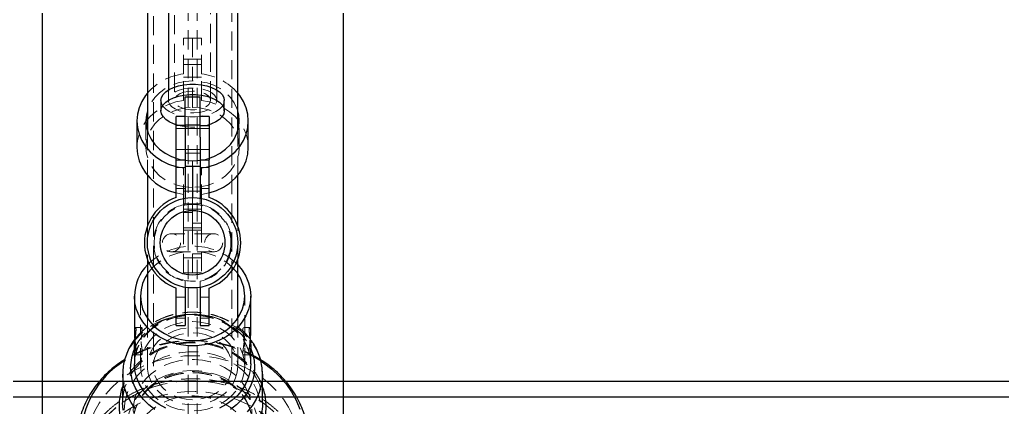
# Model space of a CAD drawing. Header units: millimetres. Extents: x 25083 to 52777, y 24772 to 45779.
# Drawn here: x 37124.3 to 37450.6, y 40035.7 to 40164.3 of the extents above; entities that cross this region are included whole.
import ezdxf

# ---------------------------------------------------------------- set-up
doc = ezdxf.new("R2010")
doc.units = ezdxf.units.MM
doc.linetypes.add('HIDDEN', pattern=[9.525, 6.35, -3.175])

# ---------------------------------------------------------------- blocks, each defined once
blk = doc.blocks.new('zw$CC83')
at = {"color": 7, "linetype": 'HIDDEN', "lineweight": 18}
for p, q in [((168.5, 2330.47), (168.5, 13)), ((171.5, 2330.47), (171.5, 13)), ((157, 2116.09), (157, 1676.06)), ((183, 1676.06), (183, 2116.09)), ((164, 1935.45), (164, 1764.27)), ((176, 1764.27), (176, 1935.45)), ((167, 1773.09), (167, 1784.94)), ((167, 1784.94), (170, 1784.94)), ((170, 1784.94), (170, 1770.73)), ((170, 1784.94), (173, 1784.94)), ((173, 1773.09), (173, 1784.94)), ((170, 1777.98), (167, 1777.98)), ((167, 1776.15), (170, 1776.15)), ((173, 1777.98), (170, 1777.98)), ((170, 1776.15), (173, 1776.15)), ((167, 1764.3), (167, 1773.09)), ((167, 1771.98), (170, 1771.98)), ((170, 1771.98), (173, 1771.98)), ((173, 1764.3), (173, 1773.09)), ((170, 1761.94), (170, 1770.73)), ((162, 1767.79), (162, 1764.27)), ((178, 1764.27), (178, 1767.79)), ((154.5, 1757.46), (154.5, 1748.67)), ((167.5, 1755.98), (164.5, 1755.98)), ((172.5, 1756.19), (167.5, 1756.19)), ((172.5, 1755.98), (175.5, 1755.98)), ((185.5, 1748.67), (185.5, 1757.46)), ((155, 1754.12), (155, 1739.4)), ((167.5, 1754.93), (164.5, 1754.93)), ((172.5, 1754.93), (167.5, 1754.93)), ((175.5, 1754.93), (172.5, 1754.93)), ((185, 1739.4), (185, 1754.12)), ((164.5, 1747.93), (167.5, 1747.93)), ((167.5, 1747.93), (172.5, 1747.93)), ((167.5, 1746.78), (172.5, 1746.78)), ((172.5, 1747.93), (175.5, 1747.93)), ((170, 1744.2), (170, 1742.43)), ((164.5, 1742.34), (167, 1741.84)), ((167.5, 1742.03), (164.5, 1742.03)), ((167, 1729.99), (167, 1741.84)), ((175.5, 1742.03), (172.5, 1742.03)), ((173, 1741.84), (175.5, 1742.34)), ((173, 1729.99), (173, 1741.84)), ((164.5, 1735.03), (167.5, 1735.03)), ((164.5, 1733.55), (167, 1733.05)), ((170, 1734.16), (167, 1734.16)), ((173, 1734.16), (170, 1734.16)), ((172.5, 1735.03), (175.5, 1735.03)), ((173, 1733.05), (175.5, 1733.55)), ((167, 1727.03), (167, 1729.99)), ((167, 1729.99), (170, 1729.99)), ((167.5, 1731.82), (167.5, 1729.79)), ((170, 1732.03), (170, 1729.99)), ((170, 1729.99), (173, 1729.99)), ((170, 1729.99), (170, 1723.52)), ((172.5, 1731.82), (172.5, 1729.79)), ((173, 1729.99), (173, 1723.52)), ((167, 1728.16), (170, 1728.16)), ((167, 1722.2), (167, 1727.03)), ((170, 1727.03), (167, 1727.03)), ((170, 1728.16), (173, 1728.16)), ((170, 1722.2), (170, 1723.52)), ((173, 1723.52), (170, 1723.52)), ((170, 1707.03), (170, 1723.52)), ((173, 1723.52), (173, 1707.03)), ((155, 1722.6), (155, 1711.47)), ((177, 1720.03), (163, 1720.03)), ((167, 1707.03), (167, 1722.2)), ((170, 1722.03), (167, 1722.03)), ((167, 1721.2), (170, 1721.2)), ((170, 1707.03), (170, 1722.2)), ((173, 1722.03), (170, 1722.03)), ((170, 1721.2), (173, 1721.2)), ((185, 1711.47), (185, 1722.6)), ((163, 1714.03), (177, 1714.03)), ((173, 1713.31), (170, 1713.31)), ((167, 1712.03), (170, 1712.03)), ((170, 1712.03), (173, 1712.03)), ((167, 1707.03), (170, 1707.03)), ((170, 1707.03), (173, 1707.03)), ((167.5, 1704.28), (167.5, 1702.24)), ((172.5, 1704.28), (172.5, 1702.24)), ((152.69, 1699.33), (152.69, 1686.71)), ((167.5, 1699.03), (164.5, 1699.03)), ((175.5, 1699.03), (172.5, 1699.03)), ((187.31, 1686.71), (187.31, 1699.33)), ((155, 1691.94), (155, 1676.06)), ((164.5, 1692.03), (167.5, 1692.03)), ((172.5, 1692.03), (175.5, 1692.03)), ((185, 1676.06), (185, 1691.94)), ((153.12, 1688.89), (151.07, 1688.89)), ((188.92, 1688.89), (186.88, 1688.89)), ((152.69, 1682.09), (152.69, 1676.06)), ((187.31, 1676.06), (187.31, 1682.09)), ((151.07, 1679.89), (153.12, 1679.89)), ((186.88, 1679.89), (188.93, 1679.89)), ((189.27, 1677.85), (189.31, 1676.86)), ((155.13, 1668.53), (155.11, 1668.52)), ((184.89, 1668.52), (184.87, 1668.53))]:
    blk.add_line(p, q, dxfattribs=at)
at = {"color": 7, "linetype": 'Continuous', "lineweight": 25}
for p, q in [((120, 2132.17), (120, 1514.32)), ((220, 2132.17), (220, 1514.32)), ((155, 1968.35), (155, 1754.12)), ((185, 1754.12), (185, 1968.35)), ((162, 1935.45), (162, 1767.79)), ((178, 1767.79), (178, 1935.45)), ((167.5, 1765.5), (172.5, 1765.5)), ((167.5, 1756.09), (167.5, 1765.5)), ((172.5, 1756.09), (172.5, 1765.5)), ((159.5, 1764.27), (159.5, 1760.85)), ((180.5, 1760.85), (180.5, 1764.27)), ((167.5, 1758.93), (164.5, 1758.93)), ((164.5, 1755.98), (164.5, 1758.93)), ((175.5, 1758.93), (172.5, 1758.93)), ((175.5, 1758.93), (175.5, 1755.98)), ((151.5, 1757.46), (151.5, 1748.67)), ((164.5, 1744.53), (164.5, 1755.98)), ((167.5, 1755.98), (164.5, 1755.98)), ((167.5, 1756.09), (167.5, 1752.03)), ((172.5, 1756.09), (167.5, 1756.09)), ((172.5, 1752.03), (172.5, 1756.09)), ((172.5, 1755.98), (175.5, 1755.98)), ((175.5, 1755.98), (175.5, 1744.53)), ((188.5, 1748.67), (188.5, 1757.46)), ((167.5, 1752.03), (167.5, 1744.53)), ((172.5, 1752.03), (172.5, 1744.53)), ((164.5, 1732.06), (164.5, 1744.53)), ((164.5, 1744.53), (167.5, 1744.53)), ((167.5, 1744.53), (167.5, 1731.82)), ((167.5, 1742.43), (172.5, 1742.43)), ((170, 1742.43), (170, 1732.03)), ((172.5, 1744.53), (172.5, 1731.82)), ((172.5, 1744.53), (175.5, 1744.53)), ((175.5, 1732.06), (175.5, 1744.53)), ((155, 1739.4), (155, 1722.6)), ((185, 1722.6), (185, 1739.4)), ((155, 1711.47), (155, 1691.94)), ((185, 1691.94), (185, 1711.47)), ((164.5, 1689.53), (164.5, 1702.01)), ((167.5, 1702.24), (167.5, 1689.53)), ((172.5, 1702.24), (172.5, 1689.53)), ((175.5, 1689.53), (175.5, 1702.01)), ((150.69, 1699.33), (150.69, 1686.71)), ((189.31, 1686.71), (189.31, 1699.33)), ((164.5, 1689.53), (167.5, 1689.53)), ((172.5, 1689.53), (175.5, 1689.53)), ((150.69, 1682.09), (150.69, 1676.86)), ((189.31, 1676.86), (189.31, 1682.09)), ((146.8, 1673.51), (146.74, 1664.04)), ((193.26, 1664.04), (193.2, 1673.51))]:
    blk.add_line(p, q, dxfattribs=at)
at = {"color": 7, "linetype": 'HIDDEN', "lineweight": 18, "flags": 128}
for points in [[(170, 1770.73), (167.58, 1770.57), (165.21, 1770.08), (162.96, 1769.28), (160.89, 1768.2), (159.04, 1766.84), (157.46, 1765.26), (156.19, 1763.49), (155.26, 1761.56), (155, 1760.8)], [(185, 1760.8), (184.74, 1761.56), (183.81, 1763.49), (182.54, 1765.26), (180.96, 1766.84), (179.11, 1768.2), (177.04, 1769.28), (174.79, 1770.08), (172.42, 1770.57), (170, 1770.73)], [(178, 1764.27), (177.81, 1765.16), (177.26, 1766.01), (176.37, 1766.78), (175.18, 1767.42), (173.75, 1767.93), (172.14, 1768.26), (170.43, 1768.4), (168.71, 1768.35), (167.04, 1768.11), (165.51, 1767.7), (164.19, 1767.12), (163.15, 1766.4), (162.42, 1765.59), (162.05, 1764.72), (162.05, 1763.82), (162.42, 1762.95), (163.15, 1762.14), (164.19, 1761.43), (165.51, 1760.85), (167.04, 1760.43), (168.71, 1760.19), (170.43, 1760.14), (172.14, 1760.29), (173.75, 1760.62), (175.18, 1761.12), (176.37, 1761.77), (177.26, 1762.53), (177.81, 1763.38), (178, 1764.27)], [(170, 1767.37), (168.51, 1767.28), (167.11, 1766.99), (165.89, 1766.53), (164.93, 1765.93), (164.29, 1765.23), (164.01, 1764.47), (164.11, 1763.69), (164.57, 1762.95), (165.38, 1762.29), (166.47, 1761.76), (167.79, 1761.39), (169.25, 1761.19), (170.75, 1761.19), (172.21, 1761.39), (173.53, 1761.76), (174.62, 1762.29), (175.43, 1762.95), (175.89, 1763.69), (175.99, 1764.47), (175.71, 1765.23), (175.07, 1765.93), (174.11, 1766.53), (172.89, 1766.99), (171.49, 1767.28), (170, 1767.37)], [(167, 1764.3), (164.47, 1763.78), (162.05, 1762.97), (159.78, 1761.87), (157.72, 1760.51), (155.9, 1758.92), (154.36, 1757.12), (153.13, 1755.16), (152.23, 1753.07), (151.68, 1750.89), (151.5, 1748.67)], [(170, 1735.4), (167.58, 1735.57), (165.21, 1736.05), (162.96, 1736.85), (160.89, 1737.94), (159.04, 1739.29), (157.46, 1740.87), (156.19, 1742.65), (155.26, 1744.57), (154.69, 1746.6), (154.5, 1748.67), (154.69, 1750.75), (155.26, 1752.77), (156.19, 1754.69), (157.46, 1756.47), (159.04, 1758.05), (160.89, 1759.4), (162.96, 1760.49), (165.21, 1761.29), (167.58, 1761.77), (170, 1761.94)], [(180.5, 1764.27), (180.32, 1763.27), (179.79, 1762.31), (178.93, 1761.41), (177.76, 1760.61), (176.33, 1759.94), (174.68, 1759.41), (172.87, 1759.05), (170.97, 1758.86), (169.03, 1758.86), (167.13, 1759.05), (165.32, 1759.41), (163.67, 1759.94), (162.24, 1760.61), (161.07, 1761.41), (160.21, 1762.31), (159.68, 1763.27), (159.5, 1764.27)], [(170, 1761.94), (172.42, 1761.77), (174.79, 1761.29), (177.04, 1760.49), (179.11, 1759.4), (180.96, 1758.05), (182.54, 1756.47), (183.81, 1754.69), (184.74, 1752.77), (185.31, 1750.75), (185.5, 1748.67), (185.31, 1746.6), (184.74, 1744.57), (183.81, 1742.65), (182.54, 1740.87), (180.96, 1739.29), (179.11, 1737.94), (177.04, 1736.85), (174.79, 1736.05), (172.42, 1735.57), (170, 1735.4)], [(188.5, 1748.67), (188.32, 1750.89), (187.77, 1753.07), (186.87, 1755.16), (185.64, 1757.12), (184.1, 1758.92), (182.28, 1760.51), (180.22, 1761.87), (177.95, 1762.97), (175.53, 1763.78), (173, 1764.3)], [(185, 1706.72), (184.56, 1707.34), (183.08, 1709.03), (181.33, 1710.53), (179.36, 1711.79), (177.19, 1712.81), (174.88, 1713.55), (172.46, 1713.99), (170, 1714.15), (167.54, 1713.99), (165.12, 1713.55), (162.81, 1712.81), (160.64, 1711.79), (158.67, 1710.53), (156.92, 1709.03), (155.44, 1707.34), (155, 1706.72)], [(146.8, 1673.41), (146.97, 1675.85), (147.5, 1678.26), (148.36, 1680.59), (149.56, 1682.81), (151.06, 1684.89), (152.85, 1686.79), (154.9, 1688.49), (157.18, 1689.97), (159.66, 1691.19), (162.29, 1692.14), (165.04, 1692.81), (167.86, 1693.19), (170.71, 1693.26), (173.56, 1693.04), (176.35, 1692.51), (179.04, 1691.7), (181.6, 1690.61), (183.98, 1689.26), (186.15, 1687.67), (188.08, 1685.86), (189.73, 1683.87), (191.08, 1681.71), (192.11, 1679.43), (192.81, 1677.06), (193.16, 1674.63), (193.2, 1673.48)], [(150.69, 1676.86), (150.87, 1679.11), (151.41, 1681.32), (152.29, 1683.44), (153.5, 1685.45), (155.02, 1687.29), (156.82, 1688.94), (158.87, 1690.36), (161.12, 1691.53), (163.53, 1692.43), (166.07, 1693.04), (168.68, 1693.35), (171.32, 1693.35), (173.93, 1693.04), (176.47, 1692.43), (178.88, 1691.53), (181.13, 1690.36), (183.18, 1688.94), (184.98, 1687.29), (186.5, 1685.45), (187.71, 1683.44), (188.59, 1681.32), (189.13, 1679.11), (189.27, 1677.85)], [(150.69, 1681.87), (150.96, 1682.46), (152.15, 1684.53), (153.65, 1686.45), (155.43, 1688.18), (157.46, 1689.7), (159.7, 1690.98), (162.11, 1692), (164.67, 1692.74), (167.31, 1693.19), (170, 1693.35), (172.69, 1693.19), (175.33, 1692.74), (177.89, 1692), (180.3, 1690.98), (182.54, 1689.7), (184.57, 1688.18), (186.35, 1686.45), (187.85, 1684.53), (189.04, 1682.46), (189.31, 1681.87)], [(187.31, 1676.06), (187.13, 1678.17), (186.61, 1680.23), (185.74, 1682.21), (184.56, 1684.07), (183.08, 1685.76), (181.33, 1687.26), (179.36, 1688.52), (177.19, 1689.54), (174.88, 1690.27), (172.46, 1690.72), (170, 1690.87), (167.54, 1690.72), (165.12, 1690.27), (162.81, 1689.54), (160.64, 1688.52), (158.67, 1687.26), (156.92, 1685.76), (155.44, 1684.07), (154.26, 1682.21), (153.39, 1680.23), (152.87, 1678.17), (152.69, 1676.06), (152.87, 1673.95), (153.39, 1671.89), (154.26, 1669.91), (155.44, 1668.05), (156.92, 1666.36), (158.67, 1664.86), (160.64, 1663.6), (162.81, 1662.58), (165.12, 1661.85), (167.54, 1661.4), (170, 1661.25), (172.46, 1661.4), (174.88, 1661.85), (177.19, 1662.58), (179.36, 1663.6), (181.33, 1664.86), (183.08, 1666.36), (184.56, 1668.05), (185.74, 1669.91), (186.61, 1671.89), (187.13, 1673.95), (187.31, 1676.06)], [(185, 1676.06), (184.82, 1674.1), (184.3, 1672.19), (183.44, 1670.36), (182.27, 1668.67), (180.81, 1667.16), (179.09, 1665.85), (177.17, 1664.78), (175.07, 1663.98), (172.86, 1663.46), (170.57, 1663.23), (168.28, 1663.31), (166.03, 1663.68), (163.86, 1664.34), (161.85, 1665.28), (160.02, 1666.48), (158.43, 1667.89), (157.11, 1669.5), (156.09, 1671.26), (155.39, 1673.13), (155.04, 1675.08), (155.04, 1677.04), (155.39, 1678.99), (156.09, 1680.86), (157.11, 1682.62), (158.43, 1684.23), (160.02, 1685.64), (161.85, 1686.84), (163.86, 1687.78), (166.03, 1688.44), (168.28, 1688.81), (170.57, 1688.89), (172.86, 1688.66), (175.07, 1688.14), (177.17, 1687.34), (179.09, 1686.27), (180.81, 1684.96), (182.27, 1683.45), (183.44, 1681.76), (184.3, 1679.93), (184.82, 1678.02), (185, 1676.06)], [(170, 1664.93), (167.86, 1665.09), (165.78, 1665.54), (163.81, 1666.27), (162.02, 1667.28), (160.44, 1668.52), (159.12, 1669.97), (158.09, 1671.59), (157.4, 1673.33), (157.04, 1675.14), (157.04, 1676.98), (157.4, 1678.79), (158.09, 1680.53), (159.12, 1682.15), (160.44, 1683.6), (162.02, 1684.84), (163.81, 1685.85), (165.78, 1686.58), (167.86, 1687.04), (170, 1687.19), (172.14, 1687.04), (174.22, 1686.58), (176.19, 1685.85), (177.98, 1684.84), (179.56, 1683.6), (180.88, 1682.15), (181.91, 1680.53), (182.6, 1678.79), (182.96, 1676.98), (182.96, 1675.14), (182.6, 1673.33), (181.91, 1671.59), (180.88, 1669.97), (179.56, 1668.52), (177.98, 1667.28), (176.19, 1666.27), (174.22, 1665.54), (172.14, 1665.09), (170, 1664.93)], [(146.74, 1663.94), (146.92, 1666.38), (147.44, 1668.79), (148.31, 1671.13), (149.51, 1673.36), (151.02, 1675.44), (152.81, 1677.35), (154.87, 1679.06), (157.15, 1680.53), (159.63, 1681.76), (162.27, 1682.71), (165.02, 1683.38), (167.85, 1683.76), (170.72, 1683.84), (173.57, 1683.61), (176.37, 1683.09), (179.07, 1682.27), (181.63, 1681.18), (184.02, 1679.82), (186.19, 1678.23), (188.12, 1676.42), (189.78, 1674.42), (191.13, 1672.26), (192.16, 1669.97), (192.86, 1667.6), (193.22, 1665.16), (193.26, 1664.04)], [(147.3, 1661.44), (147.48, 1663.87), (148.01, 1666.27), (148.89, 1668.59), (150.11, 1670.8), (151.63, 1672.86), (153.45, 1674.74), (155.53, 1676.41), (157.84, 1677.84), (160.33, 1679.02), (162.98, 1679.92), (165.75, 1680.53), (168.57, 1680.83), (171.43, 1680.83), (174.25, 1680.53), (177.02, 1679.92), (179.67, 1679.02), (182.16, 1677.84), (184.47, 1676.41), (186.55, 1674.74), (188.37, 1672.86), (189.89, 1670.8), (191.11, 1668.59), (191.99, 1666.27), (192.52, 1663.87), (192.7, 1661.44), (192.52, 1659), (191.99, 1656.61), (191.11, 1654.29), (189.89, 1652.08), (188.37, 1650.02), (186.55, 1648.14), (184.47, 1646.47), (182.16, 1645.03), (179.67, 1643.86), (177.02, 1642.96), (174.25, 1642.35), (171.43, 1642.05), (168.57, 1642.05), (165.75, 1642.35), (162.98, 1642.96), (160.33, 1643.86), (157.84, 1645.03), (155.53, 1646.47), (153.45, 1648.14), (151.63, 1650.02), (150.11, 1652.08), (148.89, 1654.29), (148.01, 1656.61), (147.48, 1659), (147.3, 1661.44)], [(134.67, 1649.32), (134.84, 1652.33), (135.37, 1655.31), (136.24, 1658.24), (137.44, 1661.07), (138.97, 1663.79), (140.81, 1666.36), (142.93, 1668.76), (145.33, 1670.97), (147.97, 1672.97), (150.83, 1674.73), (153.88, 1676.23), (157.09, 1677.47), (160.43, 1678.43), (163.86, 1679.1), (167.36, 1679.48), (170.88, 1679.55), (174.39, 1679.33), (177.86, 1678.81), (181.25, 1677.99), (184.53, 1676.89), (187.67, 1675.51), (190.63, 1673.88), (193.38, 1672), (195.9, 1669.89), (198.16, 1667.58), (200.15, 1665.09), (201.83, 1662.44), (203.2, 1659.67), (204.24, 1656.78), (204.94, 1653.83), (205.29, 1650.83), (205.29, 1647.81), (204.94, 1644.82), (204.24, 1641.86), (203.2, 1638.98), (201.83, 1636.2), (200.15, 1633.55), (198.16, 1631.06), (195.9, 1628.75), (193.38, 1626.65), (190.63, 1624.77), (187.67, 1623.13), (184.53, 1621.76), (181.25, 1620.66), (177.86, 1619.84), (174.39, 1619.32), (170.88, 1619.09), (167.36, 1619.17), (163.86, 1619.54), (160.43, 1620.21), (157.09, 1621.17), (153.88, 1622.41), (150.83, 1623.92), (147.97, 1625.68), (145.33, 1627.67), (142.93, 1629.88), (140.81, 1632.29), (138.97, 1634.86), (137.44, 1637.58), (136.24, 1640.41), (135.37, 1643.33), (134.84, 1646.31), (134.67, 1649.32)], [(150.27, 1661.44), (150.45, 1663.69), (150.98, 1665.9), (151.84, 1668.03), (153.03, 1670.04), (154.52, 1671.9), (156.29, 1673.57), (158.3, 1675.03), (160.52, 1676.24), (162.91, 1677.19), (165.43, 1677.86), (168.03, 1678.24), (170.66, 1678.31), (173.28, 1678.09), (175.84, 1677.56), (178.3, 1676.75), (180.61, 1675.67), (182.74, 1674.33), (184.63, 1672.76), (186.26, 1670.99), (187.61, 1669.05), (188.63, 1666.98), (189.33, 1664.8), (189.68, 1662.57), (189.68, 1660.31), (189.33, 1658.08), (188.63, 1655.9), (187.61, 1653.82), (186.26, 1651.88), (184.63, 1650.11), (182.74, 1648.55), (180.61, 1647.21), (178.3, 1646.12), (175.84, 1645.31), (173.28, 1644.79), (170.66, 1644.57), (168.03, 1644.64), (165.43, 1645.02), (162.91, 1645.68), (160.52, 1646.63), (158.3, 1647.85), (156.29, 1649.3), (154.52, 1650.98), (153.03, 1652.83), (151.84, 1654.85), (150.98, 1656.98), (150.45, 1659.19), (150.27, 1661.44)], [(148.19, 1655.96), (148.37, 1658.34), (148.9, 1660.69), (149.78, 1662.96), (151, 1665.12), (152.52, 1667.12), (154.33, 1668.94), (156.4, 1670.55), (158.69, 1671.92), (161.17, 1673.03), (163.79, 1673.85), (166.52, 1674.38), (169.3, 1674.61), (172.09, 1674.54), (174.85, 1674.15), (177.53, 1673.47), (180.09, 1672.51), (182.48, 1671.27), (184.66, 1669.77), (186.61, 1668.06), (188.28, 1666.14), (189.65, 1664.05), (190.7, 1661.84), (191.41, 1659.52), (191.77, 1657.15), (191.77, 1654.76), (191.43, 1652.47)], [(150.27, 1657.48), (150.45, 1659.73), (150.98, 1661.94), (151.84, 1664.07), (153.03, 1666.08), (154.52, 1667.94), (156.29, 1669.61), (158.3, 1671.07), (160.52, 1672.28), (162.91, 1673.23), (165.43, 1673.9), (168.03, 1674.27), (170.66, 1674.35), (173.28, 1674.12), (175.84, 1673.6), (178.3, 1672.79), (180.61, 1671.71), (182.74, 1670.37), (184.63, 1668.8), (186.26, 1667.03), (187.61, 1665.09), (188.63, 1663.01), (189.33, 1660.84), (189.68, 1658.6), (189.73, 1657.48)], [(133.68, 1640.16), (133.86, 1643.26), (134.4, 1646.32), (135.29, 1649.33), (136.53, 1652.24), (138.1, 1655.03), (139.99, 1657.68), (142.17, 1660.15), (144.64, 1662.42), (147.35, 1664.47), (150.29, 1666.28), (153.43, 1667.83), (156.73, 1669.1), (160.16, 1670.09), (163.69, 1670.78), (167.29, 1671.16), (170.91, 1671.24), (174.52, 1671.01), (178.08, 1670.47), (181.57, 1669.63), (184.94, 1668.5), (188.16, 1667.09), (191.2, 1665.4), (194.03, 1663.47), (196.63, 1661.31), (198.95, 1658.93), (200.99, 1656.37), (202.73, 1653.65), (204.13, 1650.8), (205.2, 1647.83), (205.92, 1644.8), (206.28, 1641.71), (206.32, 1640.25)], [(133.74, 1640.22), (133.92, 1643.31), (134.46, 1646.37), (135.35, 1649.37), (136.59, 1652.28), (138.15, 1655.06), (140.04, 1657.7), (142.22, 1660.17), (144.68, 1662.44), (147.39, 1664.49), (150.33, 1666.29), (153.46, 1667.84), (156.75, 1669.11), (160.18, 1670.1), (163.7, 1670.78), (167.29, 1671.17), (170.9, 1671.25), (174.51, 1671.02), (178.07, 1670.48), (181.55, 1669.64), (184.91, 1668.51), (188.13, 1667.1), (191.17, 1665.42), (193.99, 1663.49), (196.58, 1661.33), (198.9, 1658.96), (200.94, 1656.4), (202.67, 1653.69), (204.07, 1650.84), (205.14, 1647.88), (205.86, 1644.85), (206.22, 1641.77), (206.26, 1640.11)], [(133.84, 1636.72), (134.02, 1639.8), (134.55, 1642.85), (135.44, 1645.84), (136.68, 1648.74), (138.24, 1651.52), (140.12, 1654.15), (142.3, 1656.61), (144.75, 1658.88), (147.45, 1660.92), (150.38, 1662.72), (153.5, 1664.26), (156.79, 1665.53), (160.21, 1666.51), (163.72, 1667.2), (167.3, 1667.58), (170.9, 1667.66), (174.5, 1667.43), (178.05, 1666.89), (181.52, 1666.06), (184.87, 1664.93), (188.08, 1663.52), (191.11, 1661.85), (193.93, 1659.93), (196.51, 1657.77), (198.83, 1655.41), (200.86, 1652.86), (202.58, 1650.15), (203.98, 1647.3), (205.05, 1644.36), (205.76, 1641.33), (206.12, 1638.26), (206.12, 1635.17), (205.76, 1632.1), (205.05, 1629.08), (203.98, 1626.13), (202.58, 1623.29), (200.86, 1620.58), (198.83, 1618.03), (196.51, 1615.66), (193.93, 1613.51), (191.11, 1611.59), (188.08, 1609.91), (184.87, 1608.5), (181.52, 1607.38), (178.05, 1606.54), (174.5, 1606.01), (170.9, 1605.77), (167.3, 1605.85), (163.72, 1606.24), (160.21, 1606.92), (156.79, 1607.9), (153.5, 1609.17), (150.38, 1610.72), (147.45, 1612.52), (144.75, 1614.56), (142.3, 1616.82), (140.12, 1619.28), (138.24, 1621.91), (136.68, 1624.69), (135.44, 1627.59), (134.55, 1630.58), (134.02, 1633.64), (133.84, 1636.72)], [(150.23, 1649.32), (150.41, 1651.58), (150.94, 1653.79), (151.8, 1655.93), (152.99, 1657.94), (154.49, 1659.81), (156.26, 1661.48), (158.27, 1662.94), (160.5, 1664.16), (162.9, 1665.11), (165.42, 1665.78), (168.02, 1666.16), (170.66, 1666.23), (173.29, 1666.01), (175.86, 1665.48), (178.32, 1664.67), (180.64, 1663.58), (182.76, 1662.24), (184.66, 1660.67), (186.3, 1658.9), (187.64, 1656.95), (188.67, 1654.87), (189.37, 1652.69), (189.72, 1650.45), (189.72, 1648.19), (189.37, 1645.95), (188.67, 1643.77), (187.64, 1641.69), (186.3, 1639.75), (184.66, 1637.97), (182.76, 1636.4), (180.64, 1635.06), (178.32, 1633.98), (175.86, 1633.16), (173.29, 1632.64), (170.66, 1632.41), (168.02, 1632.49), (165.42, 1632.86), (162.9, 1633.53), (160.5, 1634.49), (158.27, 1635.7), (156.26, 1637.16), (154.49, 1638.84), (152.99, 1640.7), (151.8, 1642.72), (150.94, 1644.85), (150.41, 1647.07), (150.23, 1649.32)]]:
    blk.add_lwpolyline(points, dxfattribs=at)
at = {"color": 7, "linetype": 'Continuous', "lineweight": 25, "flags": 128}
for points in [[(159.5, 1764.27), (159.68, 1765.27), (160.21, 1766.23), (161.07, 1767.13), (162.24, 1767.93), (163.67, 1768.6), (165.32, 1769.13), (167.13, 1769.49), (169.03, 1769.68), (170.97, 1769.68), (172.87, 1769.49), (174.68, 1769.13), (176.33, 1768.6), (177.76, 1767.93), (178.93, 1767.13), (179.79, 1766.23), (180.32, 1765.27), (180.5, 1764.27), (180.5, 1764.27)], [(155, 1766.73), (154.36, 1765.92), (153.13, 1763.95), (152.23, 1761.86), (151.68, 1759.68), (151.5, 1757.46), (151.68, 1755.24), (152.23, 1753.06), (153.13, 1750.97), (154.36, 1749.01), (155.9, 1747.21), (157.72, 1745.62), (159.78, 1744.26), (162.05, 1743.17), (164.47, 1742.35), (164.5, 1742.34)], [(159.5, 1760.85), (159.68, 1761.85), (160.21, 1762.81), (161.07, 1763.71), (162.24, 1764.51), (163.67, 1765.18), (165.32, 1765.71), (167.13, 1766.07), (169.03, 1766.25), (170.97, 1766.25), (172.87, 1766.07), (174.68, 1765.71), (176.33, 1765.18), (177.76, 1764.51), (178.93, 1763.71), (179.79, 1762.81), (180.32, 1761.85), (180.5, 1760.85), (180.32, 1759.85), (179.79, 1758.89), (178.93, 1757.99), (177.76, 1757.19), (176.33, 1756.51), (175.5, 1756.22)], [(175.5, 1742.34), (175.53, 1742.35), (177.95, 1743.17), (180.22, 1744.26), (182.28, 1745.62), (184.1, 1747.21), (185.64, 1749.01), (186.87, 1750.97), (187.77, 1753.06), (188.32, 1755.24), (188.5, 1757.46), (188.32, 1759.68), (187.77, 1761.86), (186.87, 1763.95), (185.64, 1765.92), (185, 1766.73)], [(155, 1760.8), (154.69, 1759.54), (154.5, 1757.46), (154.69, 1755.39), (155.26, 1753.36), (156.19, 1751.44), (157.46, 1749.66), (159.04, 1748.08), (160.89, 1746.73), (162.96, 1745.64), (164.5, 1745.06)], [(164.5, 1756.22), (163.67, 1756.51), (162.24, 1757.19), (161.07, 1757.99), (160.21, 1758.89), (159.68, 1759.85), (159.5, 1760.85)], [(175.5, 1745.06), (177.04, 1745.64), (179.11, 1746.73), (180.96, 1748.08), (182.54, 1749.66), (183.81, 1751.44), (184.74, 1753.36), (185.31, 1755.39), (185.5, 1757.46), (185.31, 1759.54), (185, 1760.8)], [(151.5, 1748.67), (151.68, 1746.45), (152.23, 1744.27), (153.13, 1742.18), (154.36, 1740.22), (155.9, 1738.42), (157.72, 1736.83), (159.78, 1735.47), (162.05, 1734.38), (164.47, 1733.56), (164.5, 1733.55)], [(175.5, 1733.55), (175.53, 1733.56), (177.95, 1734.38), (180.22, 1735.47), (182.28, 1736.83), (184.1, 1738.42), (185.64, 1740.22), (186.87, 1742.18), (187.77, 1744.27), (188.32, 1746.45), (188.5, 1748.67)], [(185, 1709.74), (186.5, 1707.92), (187.71, 1705.92), (188.59, 1703.79), (189.13, 1701.58), (189.31, 1699.33), (189.13, 1697.08), (188.59, 1694.87), (187.71, 1692.75), (186.5, 1690.74), (184.98, 1688.9), (183.18, 1687.25), (181.13, 1685.83), (178.88, 1684.66), (176.47, 1683.76), (173.93, 1683.15), (171.32, 1682.84), (168.68, 1682.84), (166.07, 1683.15), (163.53, 1683.76), (161.12, 1684.66), (158.87, 1685.83), (156.82, 1687.25), (155.02, 1688.9), (153.5, 1690.74), (152.29, 1692.75), (151.41, 1694.87), (150.87, 1697.08), (150.69, 1699.33), (150.69, 1699.33)], [(155, 1706.72), (154.26, 1705.49), (153.39, 1703.5), (152.87, 1701.44), (152.69, 1699.33), (152.87, 1697.22), (153.39, 1695.16), (154.26, 1693.18), (155.44, 1691.32), (156.92, 1689.63), (158.67, 1688.14), (160.64, 1686.87), (162.81, 1685.86), (165.12, 1685.12), (167.54, 1684.67), (170, 1684.52), (172.46, 1684.67), (174.88, 1685.12), (177.19, 1685.86), (179.36, 1686.87), (181.33, 1688.14), (183.08, 1689.63), (184.56, 1691.32), (185.74, 1693.18), (186.61, 1695.16), (187.13, 1697.22), (187.31, 1699.33), (187.31, 1699.33)], [(189.16, 1684.39), (189.2, 1684.06), (189.3, 1682.58), (189.29, 1681.34), (189.17, 1680.43), (189, 1679.95), (188.85, 1679.95), (188.78, 1680.46), (188.82, 1681.39), (188.96, 1682.63), (189.14, 1684.09), (189.27, 1685.61), (189.31, 1686.71), (189.31, 1686.71)], [(192.81, 1677.74), (193.59, 1677.2), (196.3, 1675.1), (198.75, 1672.79), (200.92, 1670.28), (202.8, 1667.6), (204.36, 1664.78), (205.59, 1661.84)], [(193.26, 1664.04), (193.22, 1662.71), (192.86, 1660.28)], [(146.92, 1661.49), (146.74, 1663.94), (146.74, 1663.94)]]:
    blk.add_lwpolyline(points, dxfattribs=at)
at = {"color": 8, "linetype": 'Continuous', "lineweight": 25, "flags": 128}
for points in [[(189.31, 1681.87), (189.9, 1680.27), (190.43, 1678.01), (190.61, 1675.71), (190.43, 1673.41), (189.9, 1671.14), (189.04, 1668.96), (187.85, 1666.89), (186.35, 1664.97), (184.57, 1663.24), (182.54, 1661.72)], [(157.46, 1661.72), (155.43, 1663.24), (153.65, 1664.97), (152.15, 1666.89), (150.96, 1668.96), (150.1, 1671.14), (149.57, 1673.41), (149.39, 1675.71), (149.39, 1675.71)], [(189.31, 1676.86), (189.13, 1674.61), (188.59, 1672.4), (187.71, 1670.28), (186.5, 1668.27), (184.98, 1666.43), (183.18, 1664.78), (181.13, 1663.36), (178.88, 1662.19)], [(161.12, 1662.19), (158.87, 1663.36), (156.82, 1664.78), (155.02, 1666.43), (153.5, 1668.27), (152.29, 1670.28), (151.41, 1672.4), (150.87, 1674.61), (150.69, 1676.86), (150.69, 1676.86)], [(193.2, 1673.48), (193.16, 1672.19), (192.81, 1669.76), (192.11, 1667.39), (191.08, 1665.11), (189.73, 1662.96), (188.08, 1660.96)], [(151.06, 1661.94), (149.56, 1664.02), (148.36, 1666.24), (147.5, 1668.57), (146.97, 1670.97), (146.8, 1673.41), (146.8, 1673.41)]]:
    blk.add_lwpolyline(points, dxfattribs=at)
at = {"color": 7, "linetype": 'Continuous', "lineweight": 25}
for radius in [15, 10.75]:
    blk.add_circle((170, 1717.03), radius, dxfattribs=at)
at = {"color": 7, "linetype": 'HIDDEN', "lineweight": 18}
for centre, radius in [((170, 1717.03), 12.75), ((163, 1717.03), 3), ((177, 1717.03), 3)]:
    blk.add_circle(centre, radius, dxfattribs=at)
for centre, radius, start, end in [((169.33, 1754.19), 19.04, 97.0189, 138.8041), ((170.67, 1754.19), 19.04, 41.1959, 82.9811), ((170, 1774.26), 18.85, 253.0382, 286.9618), ((169.97, 1761.98), 17.78, 252.0723, 270.0869), ((170.03, 1761.98), 17.78, 269.9131, 287.9277), ((170, 1717.03), 13, 101.0875, 258.9125), ((170, 1717.03), 13, 281.0875, 78.9125), ((170, 1694.71), 21.23, 45.0434, 134.9566), ((170, 1642.49), 41.98, 57.0963, 122.8666)]:
    blk.add_arc(centre, radius, start, end, dxfattribs=at)
at = {"color": 7, "linetype": 'Continuous', "lineweight": 25}
for centre, radius, start, end in [((170, 1717.03), 16, 110.1055, 249.8945), ((170, 1717.03), 16, 290.1055, 69.8945), ((165.88, 1699.14), 15.19, 135.7478, 179.2701), ((174.06, 1699.25), 13.25, 0.3553, 34.332), ((163.46, 1651.75), 30.66, 121.9867, 178.4216)]:
    blk.add_arc(centre, radius, start, end, dxfattribs=at)
at = {"color": 8, "linetype": 'Continuous', "lineweight": 25}
blk.add_arc((164.81, 1675.68), 15.42, 156.319, 179.8821, dxfattribs=at)
at = {"color": 7, "linetype": 'HIDDEN', "lineweight": 18}
for points, knots in [([(189.21, 1684.92), (188.82, 1685.43), (187.91, 1686.6), (186.2, 1688.22), (184.16, 1689.79), (181.91, 1691.14), (179.49, 1692.25), (176.95, 1693.11), (174.3, 1693.69), (171.59, 1694), (168.86, 1694.02), (166.13, 1693.76), (163.46, 1693.22), (160.88, 1692.4), (158.41, 1691.31), (156.11, 1689.97), (154.01, 1688.4), (152.2, 1686.72), (151.23, 1685.49), (150.79, 1684.93)], [0, 0, 0, 0, 0.045216, 0.104414, 0.163919, 0.223704, 0.283727, 0.343939, 0.4043, 0.464775, 0.525338, 0.58597, 0.646648, 0.70735, 0.768046, 0.828692, 0.889229, 0.94959, 1, 1, 1, 1]), ([(150.69, 1676.86), (150.7, 1677.2), (150.72, 1678.21), (150.99, 1679.91), (151.61, 1681.91), (152.53, 1683.84), (153.74, 1685.64), (155.21, 1687.31), (156.92, 1688.8), (158.85, 1690.1), (160.95, 1691.18), (163.2, 1692.03), (165.55, 1692.63), (167.98, 1692.98), (170.45, 1693.06), (172.9, 1692.88), (175.3, 1692.44), (177.62, 1691.75), (179.81, 1690.82), (181.84, 1689.67), (183.67, 1688.32), (185.29, 1686.79), (186.66, 1685.1), (187.77, 1683.28), (188.59, 1681.35), (189.11, 1679.52), (189.2, 1678.32), (189.25, 1677.8)], [0, 0, 0, 0, 0.020318, 0.062525, 0.104693, 0.146688, 0.188449, 0.229973, 0.27129, 0.312443, 0.353478, 0.39443, 0.435326, 0.476184, 0.517014, 0.557823, 0.598617, 0.639401, 0.680184, 0.720983, 0.761822, 0.802738, 0.843778, 0.884995, 0.926441, 0.968151, 1, 1, 1, 1]), ([(150.84, 1684.41), (150.89, 1684.88), (151, 1685.86), (151.17, 1687.18), (151.24, 1688.23), (151.19, 1688.83), (151.04, 1688.95), (150.86, 1688.57), (150.72, 1687.79), (150.7, 1687.04), (150.69, 1686.71)], [0, 0, 0, 0, 0.120405, 0.251565, 0.381912, 0.509026, 0.635601, 0.765082, 0.896461, 1, 1, 1, 1]), ([(152.69, 1686.71), (152.7, 1686.26), (152.73, 1685.36), (152.91, 1683.84), (153.12, 1682.38), (153.27, 1681.13), (153.3, 1680.25), (153.2, 1679.84), (153, 1679.91), (152.8, 1680.47), (152.68, 1681.48), (152.69, 1682.81), (152.83, 1684.29), (153.03, 1685.78), (153.22, 1687.15), (153.31, 1688.2), (153.26, 1688.82), (153.09, 1688.96), (152.89, 1688.6), (152.72, 1687.82), (152.7, 1687.06), (152.69, 1686.71)], [0, 0, 0, 0, 0.0524769, 0.104914, 0.1583968, 0.2127305, 0.2658819, 0.3176434, 0.369978, 0.4239273, 0.4780726, 0.5307235, 0.5825347, 0.6353331, 0.6895325, 0.7433901, 0.7955742, 0.8474107, 0.9007096, 0.9550491, 1, 1, 1, 1]), ([(187.31, 1686.71), (187.3, 1687.11), (187.27, 1687.91), (187.09, 1688.66), (186.88, 1688.97), (186.73, 1688.76), (186.7, 1688.06), (186.8, 1686.97), (187, 1685.61), (187.2, 1684.09), (187.32, 1682.59), (187.31, 1681.31), (187.17, 1680.38), (186.97, 1679.87), (186.78, 1679.86), (186.69, 1680.36), (186.74, 1681.3), (186.91, 1682.56), (187.11, 1684.02), (187.28, 1685.49), (187.3, 1686.33), (187.31, 1686.71)], [0, 0, 0, 0, 0.0524769, 0.104914, 0.1583968, 0.2127305, 0.2658819, 0.3176434, 0.369978, 0.4239273, 0.4780726, 0.5307235, 0.5825347, 0.6353331, 0.6895325, 0.7433901, 0.7955742, 0.8474107, 0.9007096, 0.9550491, 1, 1, 1, 1]), ([(189.31, 1686.71), (189.3, 1687.11), (189.27, 1687.92), (189.11, 1688.67), (188.93, 1688.97), (188.79, 1688.76), (188.76, 1688.05), (188.86, 1686.95), (189.02, 1685.68), (189.12, 1684.79), (189.16, 1684.39)], [0, 0, 0, 0, 0.127559, 0.25504, 0.384589, 0.515753, 0.644594, 0.770772, 0.898103, 1, 1, 1, 1]), ([(193.23, 1669.25), (193.14, 1669.51), (192.8, 1670.55), (191.9, 1672.28), (190.54, 1674.39), (188.9, 1676.34), (187.01, 1678.13), (184.9, 1679.71), (182.6, 1681.08), (180.13, 1682.21), (177.53, 1683.09), (174.83, 1683.7), (172.06, 1684.04), (169.27, 1684.11), (166.48, 1683.9), (163.74, 1683.41), (161.08, 1682.65), (158.53, 1681.63), (156.13, 1680.37), (153.91, 1678.87), (151.91, 1677.16), (150.13, 1675.25), (148.64, 1673.18), (147.49, 1671.18), (146.99, 1669.84), (146.77, 1669.27)], [0, 0, 0, 0, 0.014996, 0.059628, 0.104376, 0.149261, 0.194286, 0.239443, 0.284712, 0.330073, 0.375503, 0.420987, 0.46651, 0.512062, 0.557638, 0.603229, 0.648829, 0.694429, 0.740013, 0.785563, 0.831052, 0.876452, 0.921731, 0.966865, 1, 1, 1, 1]), ([(192.53, 1678.24), (191.97, 1678.6), (190.46, 1679.56), (187.82, 1680.86), (184.65, 1682.15), (181.36, 1683.17), (177.97, 1683.93), (174.51, 1684.43), (171.02, 1684.65), (167.52, 1684.59), (164.04, 1684.25), (160.6, 1683.65), (157.24, 1682.77), (153.98, 1681.64), (150.88, 1680.23), (148.7, 1679.09), (147.62, 1678.36), (147.47, 1678.26)], [0, 0, 0, 0, 0.043522, 0.115957, 0.188469, 0.261039, 0.333655, 0.406307, 0.478985, 0.551685, 0.624401, 0.697128, 0.769859, 0.842588, 0.915304, 0.987993, 1, 1, 1, 1]), ([(150.27, 1657.47), (150.28, 1657.79), (150.3, 1658.81), (150.57, 1660.52), (151.18, 1662.53), (152.11, 1664.47), (153.31, 1666.3), (154.79, 1667.98), (156.5, 1669.5), (158.42, 1670.82), (160.53, 1671.93), (162.79, 1672.81), (165.16, 1673.44), (167.6, 1673.83), (170.09, 1673.95), (172.57, 1673.81), (175, 1673.41), (177.36, 1672.76), (179.6, 1671.87), (181.68, 1670.75), (183.58, 1669.44), (185.26, 1667.93), (186.7, 1666.27), (187.89, 1664.48), (188.8, 1662.57), (189.41, 1660.58), (189.73, 1658.72), (189.7, 1657.54), (189.69, 1657.03)], [0, 0, 0, 0, 0.019339, 0.060102, 0.100813, 0.141321, 0.181559, 0.221524, 0.26125, 0.300791, 0.340196, 0.379507, 0.418754, 0.457958, 0.497131, 0.536282, 0.575415, 0.614536, 0.653654, 0.692787, 0.731959, 0.771206, 0.810579, 0.850136, 0.889939, 0.930035, 0.970434, 1, 1, 1, 1]), ([(207.74, 1644.81), (207.52, 1645.71), (207.06, 1647.6), (205.97, 1650.39), (204.59, 1653.17), (202.92, 1655.83), (200.98, 1658.35), (198.78, 1660.71), (196.34, 1662.89), (193.69, 1664.86), (190.84, 1666.62), (187.81, 1668.14), (184.64, 1669.43), (181.35, 1670.45), (177.96, 1671.21), (174.5, 1671.71), (171.01, 1671.92), (167.51, 1671.86), (164.02, 1671.53), (160.59, 1670.92), (157.23, 1670.04), (153.98, 1668.9), (150.86, 1667.51), (147.89, 1665.88), (145.11, 1664.01), (142.54, 1661.93), (140.19, 1659.66), (138.09, 1657.21), (136.26, 1654.6), (134.71, 1651.86), (133.47, 1649.01), (132.66, 1646.65), (132.37, 1645.23), (132.29, 1644.81)], [0, 0, 0, 0, 0.029566, 0.062132, 0.094747, 0.127425, 0.160171, 0.192988, 0.225871, 0.258815, 0.29181, 0.324849, 0.357921, 0.391021, 0.424142, 0.457279, 0.490428, 0.523586, 0.556753, 0.589924, 0.623097, 0.656269, 0.689435, 0.722589, 0.755722, 0.788825, 0.821887, 0.854895, 0.88784, 0.920712, 0.953507, 0.986224, 1, 1, 1, 1])]:
    blk.add_open_spline(points, degree=3, knots=knots, dxfattribs=at)
at = {"color": 7, "linetype": 'Continuous', "lineweight": 25}
for points, knots in [([(150.79, 1684.93), (150.7, 1684.82), (150.06, 1684.07), (149.14, 1682.5), (148.06, 1680.26), (147.31, 1677.92), (146.87, 1675.62), (146.82, 1674.1), (146.8, 1673.4)], [0, 0, 0, 0, 0.03255, 0.233202, 0.432652, 0.630872, 0.827967, 1, 1, 1, 1]), ([(150.69, 1686.71), (150.7, 1686.26), (150.73, 1685.36), (150.89, 1683.83), (151.07, 1682.37), (151.21, 1681.12), (151.24, 1680.24), (151.14, 1679.83), (150.97, 1679.91), (150.79, 1680.49), (150.68, 1681.51), (150.7, 1682.84), (150.77, 1683.87), (150.83, 1684.38), (150.84, 1684.41)], [0, 0, 0, 0, 0.089737, 0.179419, 0.270556, 0.362829, 0.453468, 0.542233, 0.63181, 0.723588, 0.815588, 0.905521, 0.994338, 1, 1, 1, 1]), ([(193.18, 1673.47), (193.17, 1674.15), (193.13, 1675.62), (192.7, 1677.87), (191.97, 1680.19), (190.92, 1682.4), (189.99, 1683.99), (189.33, 1684.77), (189.21, 1684.92)], [0, 0, 0, 0, 0.165275, 0.361999, 0.558752, 0.755924, 0.953838, 1, 1, 1, 1]), ([(147.47, 1678.26), (146.69, 1677.75), (144.96, 1676.64), (142.55, 1674.66), (140.19, 1672.39), (138.1, 1669.94), (136.26, 1667.34), (134.71, 1664.6), (133.46, 1661.75), (132.5, 1658.81), (131.87, 1655.82), (131.58, 1653.26), (131.55, 1651.71), (131.54, 1651.18)], [0, 0, 0, 0, 0.081187, 0.178362, 0.275416, 0.372314, 0.469026, 0.565524, 0.661794, 0.757836, 0.85367, 0.949333, 1, 1, 1, 1]), ([(131.54, 1651.18), (131.55, 1650.61), (131.58, 1649.03), (131.88, 1646.45), (132.52, 1643.47), (133.48, 1640.55), (134.73, 1637.72), (136.28, 1635), (138.1, 1632.41), (140.18, 1629.98), (142.51, 1627.72), (145.07, 1625.65), (147.83, 1623.79), (150.78, 1622.15), (153.89, 1620.76), (157.13, 1619.61), (160.48, 1618.73), (163.91, 1618.11), (167.39, 1617.77), (170.89, 1617.7), (174.39, 1617.91), (177.85, 1618.39), (181.24, 1619.15), (184.55, 1620.17), (187.73, 1621.45), (190.77, 1622.97), (193.64, 1624.74), (196.31, 1626.72), (198.77, 1628.9), (200.98, 1631.28), (202.94, 1633.81), (204.62, 1636.5), (206.01, 1639.3), (207.1, 1642.2), (207.88, 1645.17), (208.35, 1648.18), (208.51, 1651.22), (208.35, 1654.26), (207.87, 1657.27), (207.08, 1660.22), (205.99, 1663.1), (204.6, 1665.88), (202.93, 1668.55), (200.99, 1671.07), (198.79, 1673.43), (196.35, 1675.59), (194.25, 1677.2), (192.92, 1678.01), (192.53, 1678.24)], [0, 0, 0, 0, 0.012364, 0.03437, 0.056382, 0.078408, 0.100463, 0.122556, 0.144694, 0.166879, 0.189111, 0.211387, 0.2337, 0.256044, 0.278415, 0.300806, 0.323213, 0.345632, 0.368061, 0.390497, 0.412939, 0.435384, 0.457832, 0.480281, 0.502727, 0.525167, 0.547595, 0.570006, 0.592393, 0.614748, 0.637063, 0.659331, 0.681547, 0.703711, 0.725824, 0.747893, 0.769929, 0.791945, 0.813955, 0.835971, 0.858009, 0.88008, 0.902193, 0.924352, 0.946559, 0.968812, 0.991105, 1, 1, 1, 1]), ([(146.77, 1669.27), (146.69, 1669.06), (146.29, 1668.1), (145.88, 1666.29), (145.6, 1664.31), (145.58, 1663.13), (145.58, 1662.77)], [0, 0, 0, 0, 0.097457, 0.466364, 0.834145, 1, 1, 1, 1]), ([(145.58, 1662.77), (145.59, 1662.31), (145.62, 1661.04), (145.92, 1658.97), (146.56, 1656.61), (147.51, 1654.33), (148.75, 1652.16), (150.26, 1650.13), (152.03, 1648.26), (154.04, 1646.58), (156.25, 1645.1), (158.64, 1643.85), (161.18, 1642.85), (163.84, 1642.1), (166.58, 1641.63), (169.36, 1641.43), (172.16, 1641.5), (174.93, 1641.85), (177.63, 1642.48), (180.24, 1643.37), (182.71, 1644.52), (185.03, 1645.91), (187.14, 1647.52), (189.03, 1649.33), (190.67, 1651.32), (192.03, 1653.46), (193.11, 1655.72), (193.88, 1658.07), (194.33, 1660.48), (194.48, 1662.91), (194.29, 1665.33), (193.88, 1667.47), (193.42, 1668.74), (193.23, 1669.25)], [0, 0, 0, 0, 0.018596, 0.051236, 0.083886, 0.116576, 0.149338, 0.182195, 0.215156, 0.248216, 0.281367, 0.314592, 0.347876, 0.381205, 0.414567, 0.447953, 0.481359, 0.51478, 0.548209, 0.581641, 0.615068, 0.648478, 0.681852, 0.715172, 0.748414, 0.781559, 0.814589, 0.847502, 0.880304, 0.91302, 0.945684, 0.97833, 1, 1, 1, 1])]:
    blk.add_open_spline(points, degree=3, knots=knots, dxfattribs=at)

msp = doc.modelspace()

# ---------------------------------------------------------------- linework, layer by layer
at = {"color": 6}
for points in [[(40155.44, 40044.174), (30208.084, 40044.174)], [(30208.084, 40039.174), (40155.44, 40039.174)]]:
    msp.add_lwpolyline(points, dxfattribs=at)

# ---------------------------------------------------------------- block references
at = {"color": 1}
msp.add_blockref('zw$CC83', (37011.762, 38373.238), dxfattribs=at)

doc.saveas('drawing.dxf')
